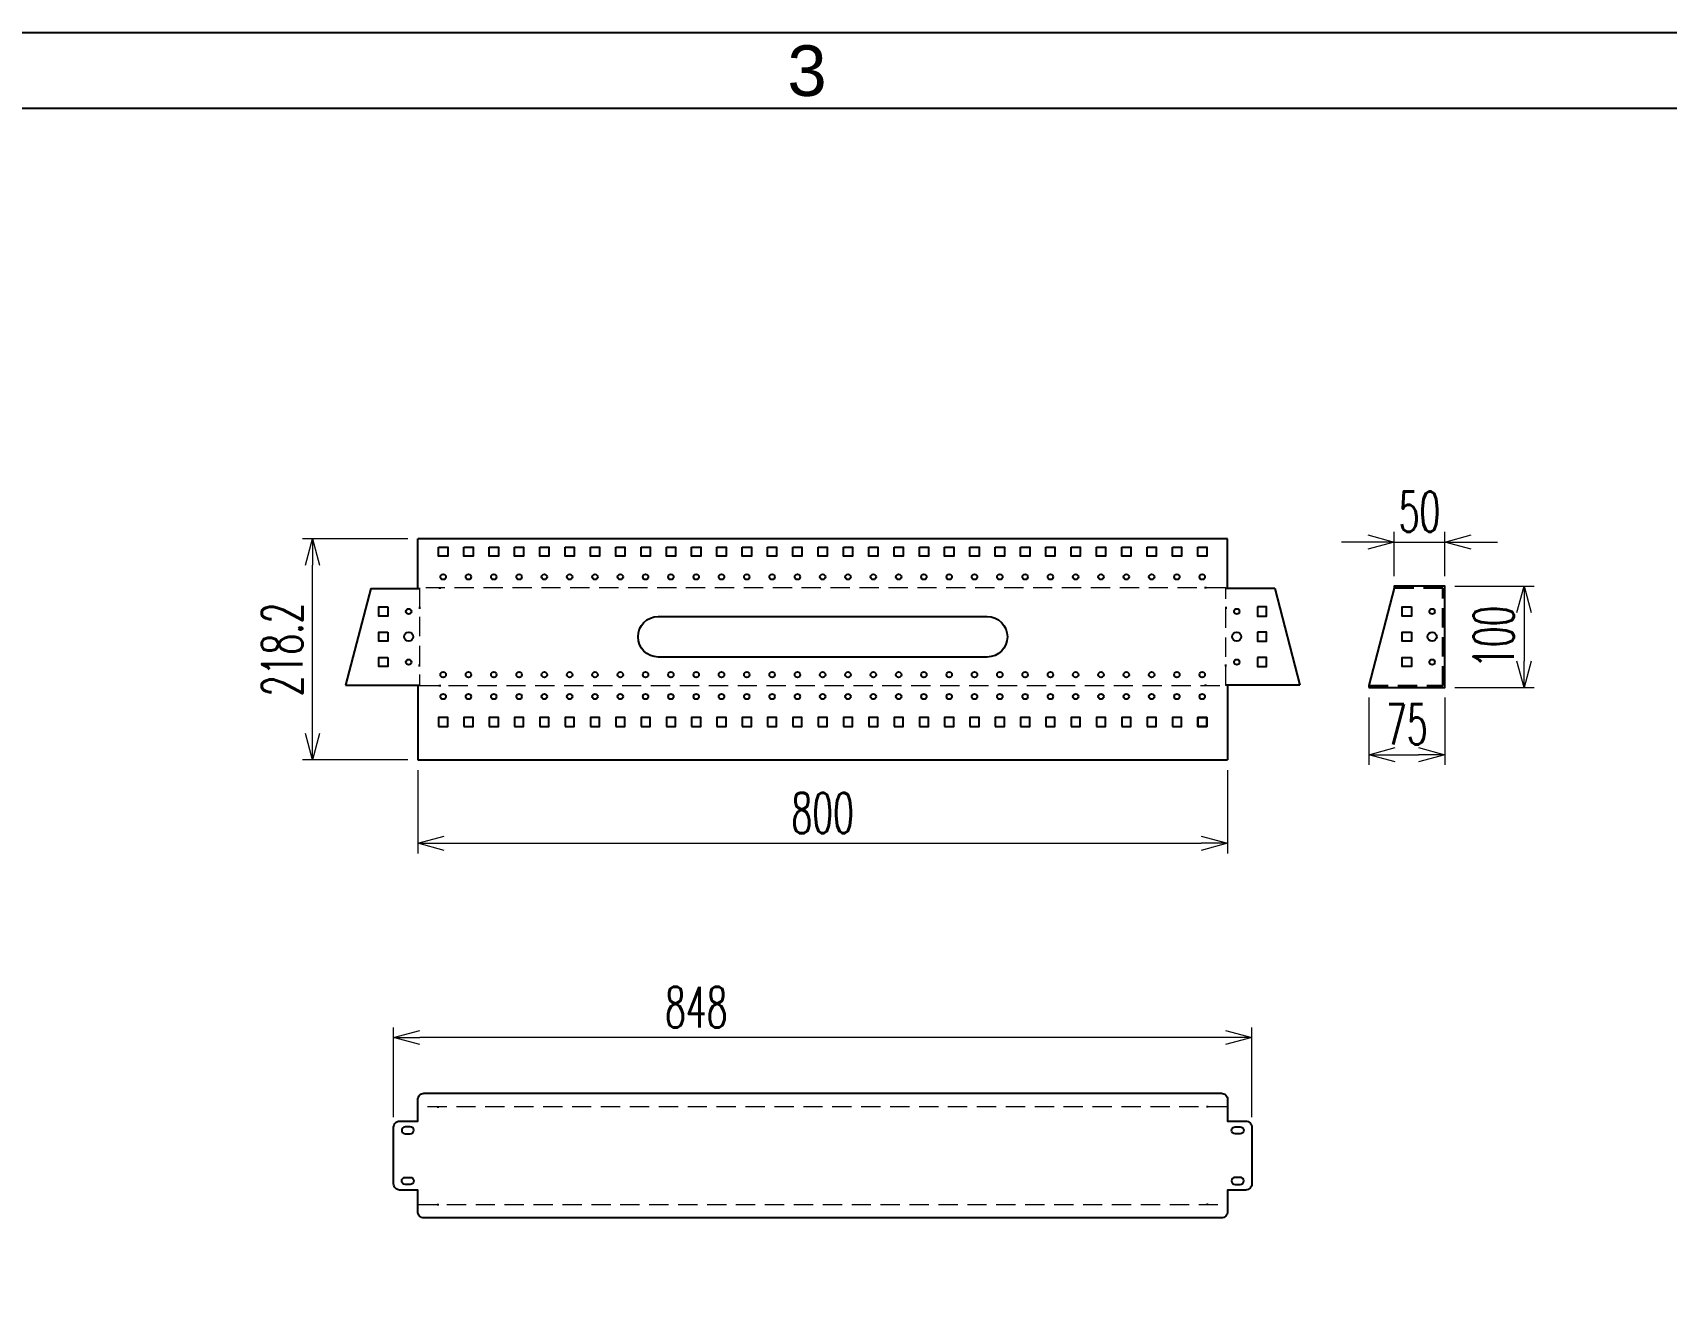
# Model space of a CAD drawing. Header units: millimetres. Extents: x 173893 to 258446, y -176540 to -123824.
# Drawn here: x 219578 to 221192, y -139576 to -138333 of the extents above; entities that cross this region are included whole.
import ezdxf
from ezdxf.enums import TextEntityAlignment as Align

# ---------------------------------------------------------------- set-up
doc = ezdxf.new("R2010")
doc.units = ezdxf.units.MM
doc.header["$LTSCALE"] = 3
doc.linetypes.add('HIDDEN', pattern=[9.525, 6.35, -3.175])
for name, color, linetype in [('@.DM. DẤU', 1, 'Continuous'), ('@.DM. NÉT CHÍNH', 7, 'Continuous'), ('@.DM. NÉT ĐỤC', 2, 'Continuous'), ('@.TEXT', 7, 'Continuous'), ('@.VISIBLE', 7, 'Continuous'), ('dim', 7, 'Continuous')]:
    doc.layers.add(name, color=color, linetype=linetype)
doc.layers.add('@.DM. KÍCH THƯỚC', color=8, linetype='Continuous', transparency=0.2)
doc.layers.add('@.DM. NÉT ĐỨT', color=8, linetype='HIDDEN', lineweight=9)
doc.styles.add('Ann_w01', font='romans.shx', dxfattribs={"width": 0.6, "bigfont": 'chineset.shx'})
doc.styles.add('Arial', font='arial.ttf')
doc.dimstyles.new('Dim 01_SC20', dxfattribs={"dimscale": 20, "dimtxt": 2, "dimasz": 1.3, "dimexe": 0.5, "dimexo": 0.5, "dimgap": 0.5, "dimtad": 1, "dimdec": 1, "dimzin": 12, "dimdsep": 46, "dimtxsty": 'Ann_w01', "dimblk": 'OPEN30', "dimcen": 1.5, "dimclrd": 6, "dimclre": 6, "dimclrt": 3, "dimadec": 1, "dimazin": 3, "dimtm": 1e-09, "dimtfac": 1, "dimtdec": 1, "dimtix": 1, "dimtmove": 0, "dimatfit": 3, "dimldrblk": 'OPEN30', "dimfxl": 1, "dimtolj": 1, "dimlwd": 0, "dimlwe": 0, "dimarcsym": 0})

# ---------------------------------------------------------------- blocks, each defined once
blk = doc.blocks.new('_Open30')
at = {"color": 0, "linetype": 'ByBlock', "lineweight": -2}
for p, q in [((-1, 0.268), (0, 0)), ((0, 0), (-1, -0.268)), ((0, 0), (-1, 0))]:
    blk.add_line(p, q, dxfattribs=at)
blk = doc.blocks.new('*D418')
at = {"layer": '@.DM. KÍCH THƯỚC', "color": 6, "lineweight": 0, "transparency": 16777216}
for p, q in [((220897.9, -138989.8), (220897.9, -139056.3)), ((220972.9, -138989.8), (220972.9, -139056.3)), ((220923.9, -139046.3), (220946.9, -139046.3))]:
    blk.add_line(p, q, dxfattribs=at)
at = {"layer": 'Defpoints', "color": 0, "transparency": 16777216}
for p in [(220897.9, -138979.8), (220972.9, -138979.8), (220972.9, -139046.3)]:
    blk.add_point(p, dxfattribs=at)
at = {"layer": '@.DM. KÍCH THƯỚC', "color": 6, "lineweight": 0, "transparency": 16777216, "xscale": 26, "yscale": 26, "zscale": 26, "rotation": 180}
blk.add_blockref('_Open30', (220897.9, -139046.3), dxfattribs=at)
at = {"layer": '@.DM. KÍCH THƯỚC', "color": 6, "lineweight": 0, "transparency": 16777216, "xscale": 26, "yscale": 26, "zscale": 26}
blk.add_blockref('_Open30', (220972.9, -139046.3), dxfattribs=at)
at = {"layer": '@.DM. KÍCH THƯỚC', "color": 3, "transparency": 16777216, "insert": (220935.4, -139016.3), "char_height": 40, "attachment_point": 5, "style": 'Ann_w01'}
blk.add_mtext('\\A1;75', dxfattribs=at)
blk = doc.blocks.new('*D419')
at = {"layer": '@.DM. KÍCH THƯỚC', "color": 6, "lineweight": 0, "transparency": 16777216}
for p, q in [((220922.9, -138869.8), (220922.9, -138826.2)), ((220972.9, -138869.8), (220972.9, -138826.2)), ((220896.9, -138836.2), (220870.9, -138836.2)), ((220922.9, -138836.2), (220972.9, -138836.2)), ((220998.9, -138836.2), (221024.9, -138836.2))]:
    blk.add_line(p, q, dxfattribs=at)
at = {"layer": 'Defpoints', "color": 0, "transparency": 16777216}
for p in [(220972.9, -138836.2), (220922.9, -138879.8), (220972.9, -138879.8)]:
    blk.add_point(p, dxfattribs=at)
at = {"layer": '@.DM. KÍCH THƯỚC', "color": 6, "lineweight": 0, "transparency": 16777216, "xscale": 26, "yscale": 26, "zscale": 26}
blk.add_blockref('_Open30', (220922.9, -138836.2), dxfattribs=at)
at = {"layer": '@.DM. KÍCH THƯỚC', "color": 6, "lineweight": 0, "transparency": 16777216, "xscale": 26, "yscale": 26, "zscale": 26, "rotation": 180}
blk.add_blockref('_Open30', (220972.9, -138836.2), dxfattribs=at)
at = {"layer": '@.DM. KÍCH THƯỚC', "color": 3, "transparency": 16777216, "insert": (220947.9, -138806.2), "char_height": 40, "attachment_point": 5, "style": 'Ann_w01'}
blk.add_mtext('\\A1;50', dxfattribs=at)
blk = doc.blocks.new('*D420')
at = {"layer": '@.DM. KÍCH THƯỚC', "color": 6, "lineweight": 0, "transparency": 16777216}
for p, q in [((220982.9, -138879.8), (221061.2, -138879.8)), ((221051.2, -138905.8), (221051.2, -138953.8)), ((220982.9, -138979.8), (221061.2, -138979.8))]:
    blk.add_line(p, q, dxfattribs=at)
at = {"layer": 'Defpoints', "color": 0, "transparency": 16777216}
for p in [(220972.9, -138879.8), (220972.9, -138979.8), (221051.2, -138979.8)]:
    blk.add_point(p, dxfattribs=at)
at = {"layer": '@.DM. KÍCH THƯỚC', "color": 6, "lineweight": 0, "transparency": 16777216, "xscale": 26, "yscale": 26, "zscale": 26}
for p, rotation in [((221051.2, -138879.8), 90), ((221051.2, -138979.8), 270)]:
    blk.add_blockref('_Open30', p, dxfattribs=dict(at, rotation=rotation))
at = {"layer": '@.DM. KÍCH THƯỚC', "color": 3, "transparency": 16777216, "insert": (221021.2, -138929.8), "char_height": 40, "attachment_point": 5, "rotation": 90, "style": 'Ann_w01'}
blk.add_mtext('\\A1;100', dxfattribs=at)
blk = doc.blocks.new('*D421')
at = {"layer": '@.DM. KÍCH THƯỚC', "color": 6, "lineweight": 0, "transparency": 16777216}
for p, q in [((219948.2, -138833.2), (219844.1, -138833.2)), ((219854.1, -139025.4), (219854.1, -138859.2)), ((219948.2, -139051.4), (219844.1, -139051.4))]:
    blk.add_line(p, q, dxfattribs=at)
at = {"layer": 'Defpoints', "color": 0, "transparency": 16777216}
for p in [(219854.1, -138833.2), (219958.2, -138833.2), (219958.2, -139051.4)]:
    blk.add_point(p, dxfattribs=at)
at = {"layer": '@.DM. KÍCH THƯỚC', "color": 6, "lineweight": 0, "transparency": 16777216, "xscale": 26, "yscale": 26, "zscale": 26}
for p, rotation in [((219854.1, -138833.2), 90), ((219854.1, -139051.4), 270)]:
    blk.add_blockref('_Open30', p, dxfattribs=dict(at, rotation=rotation))
at = {"layer": '@.DM. KÍCH THƯỚC', "color": 3, "transparency": 16777216, "insert": (219824.1, -138942.3), "char_height": 40, "attachment_point": 5, "rotation": 90, "style": 'Ann_w01'}
blk.add_mtext('\\A1;218.2', dxfattribs=at)
blk = doc.blocks.new('*D466')
at = {"layer": '@.DM. KÍCH THƯỚC', "color": 6, "lineweight": 0, "transparency": 16777216}
for p, q in [((219934.2, -139404.3), (219934.2, -139315.6)), ((220782.2, -139404.3), (220782.2, -139315.6)), ((220756.2, -139325.6), (219960.2, -139325.6))]:
    blk.add_line(p, q, dxfattribs=at)
at = {"layer": 'Defpoints', "color": 0, "transparency": 16777216}
for p in [(219934.2, -139325.6), (219934.2, -139414.3), (220782.2, -139414.3)]:
    blk.add_point(p, dxfattribs=at)
at = {"layer": '@.DM. KÍCH THƯỚC', "color": 6, "lineweight": 0, "transparency": 16777216, "xscale": 26, "yscale": 26, "zscale": 26, "rotation": 180}
blk.add_blockref('_Open30', (219934.2, -139325.6), dxfattribs=at)
at = {"layer": '@.DM. KÍCH THƯỚC', "color": 6, "lineweight": 0, "transparency": 16777216, "xscale": 26, "yscale": 26, "zscale": 26}
blk.add_blockref('_Open30', (220782.2, -139325.6), dxfattribs=at)
at = {"layer": '@.DM. KÍCH THƯỚC', "color": 3, "transparency": 16777216, "insert": (220202.4, -139275.6), "char_height": 40, "attachment_point": 1, "style": 'Ann_w01'}
blk.add_mtext('\\A1;848', dxfattribs=at)
blk = doc.blocks.new('*D467')
at = {"layer": 'Defpoints', "color": 0, "transparency": 16777216}
for p in [(219958.2, -139051.4), (220758.2, -139051.4), (220758.2, -139133.8)]:
    blk.add_point(p, dxfattribs=at)
at = {"layer": 'dim', "color": 6, "lineweight": 0, "transparency": 16777216}
for p, q in [((219958.2, -139061.4), (219958.2, -139143.8)), ((220758.2, -139061.4), (220758.2, -139143.8)), ((219984.2, -139133.8), (220732.2, -139133.8))]:
    blk.add_line(p, q, dxfattribs=at)
at = {"layer": 'dim', "color": 6, "lineweight": 0, "transparency": 16777216, "xscale": 26, "yscale": 26, "zscale": 26, "rotation": 180}
blk.add_blockref('_Open30', (219958.2, -139133.8), dxfattribs=at)
at = {"layer": 'dim', "color": 6, "lineweight": 0, "transparency": 16777216, "xscale": 26, "yscale": 26, "zscale": 26}
blk.add_blockref('_Open30', (220758.2, -139133.8), dxfattribs=at)
at = {"layer": 'dim', "color": 3, "transparency": 16777216, "insert": (220358.2, -139103.8), "char_height": 40, "attachment_point": 5, "style": 'Ann_w01'}
blk.add_mtext('\\A1;800', dxfattribs=at)
blk = doc.blocks.new('KHUNG BAN VE (Made by Tung)')
at = {"layer": '@.VISIBLE', "color": 8}
for points in [[(0, 0), (297, 0), (297, 210), (0, 210)], [(3, 3), (294, 3), (294, 207), (3, 207)]]:
    blk.add_lwpolyline(points, close=True, dxfattribs=at)
at = {"layer": '@.TEXT', "color": 1, "style": 'Arial'}
blk.add_text('3', height=2, dxfattribs=at).set_placement((184.875, 208.5), align=Align.MIDDLE_CENTER)
for tag, height, p in [('DESIGNER_NAME', 2, (38, 15.5)), ('PROJECT_CODE', 2, (258.5, 15.5)), ('SCALE', 2, (289, 15.5)), ('APPROVED_NAME', 2, (38, 10.5)), ('CUSTOMER_NAME', 2, (258.5, 10.5)), ('PAGE', 2, (289, 10.5)), ('DRAWING_NAME', 4, (173, 8)), ('TOTAL', 2, (289, 5.5))]:
    blk.add_attdef(tag, text='', height=height, dxfattribs=at).set_placement(p, align=Align.MIDDLE_CENTER)

msp = doc.modelspace()

# ---------------------------------------------------------------- linework, layer by layer
at = {"layer": '@.DM. DẤU'}
for p, q in [((219977.34, -139394.03), (219978.84, -139394.03)), ((220739.1, -139394.03), (220737.6, -139394.03)), ((219977.34, -139490.55), (219978.84, -139490.55)), ((220739.1, -139490.55), (220737.6, -139490.55))]:
    msp.add_line(p, q, dxfattribs=at)
at = {"layer": '@.DM. NÉT CHÍNH'}
for p, q in [((220758.22, -138833.18), (219958.22, -138833.18)), ((219911.62, -138881.98), (219886.62, -138977.58)), ((219958.22, -138881.98), (219959.92, -138881.98)), ((220758.22, -138881.98), (220756.52, -138881.98)), ((220804.82, -138881.98), (220829.82, -138977.58)), ((219958.22, -138977.58), (219959.92, -138977.58)), ((220758.22, -138977.58), (220756.52, -138977.58)), ((219958.22, -139051.38), (220758.22, -139051.38))]:
    msp.add_line(p, q, dxfattribs=at)
at = {"layer": '@.DM. NÉT CHÍNH', "color": 1}
for p, q in [((219978.92, -138881.48), (219980.92, -138881.48)), ((220737.52, -138881.48), (220735.52, -138881.48)), ((219959.92, -138900.31), (219959.92, -138902.31)), ((220756.52, -138900.31), (220756.52, -138902.31)), ((219959.92, -138959.26), (219959.92, -138957.26)), ((220756.52, -138959.26), (220756.52, -138957.26)), ((219978.92, -138978.08), (219980.92, -138978.08)), ((220737.52, -138978.08), (220735.52, -138978.08))]:
    msp.add_line(p, q, dxfattribs=at)
at = {"layer": '@.DM. NÉT CHÍNH'}
for points in [[(219911.62, -138881.98), (219958.22, -138881.98), (219958.22, -138833.18)], [(220804.82, -138881.98), (220758.22, -138881.98), (220758.22, -138833.18)], [(219886.62, -138977.58), (219958.22, -138977.58), (219958.22, -139051.38)], [(220829.82, -138977.58), (220758.22, -138977.58), (220758.22, -139051.38)]]:
    msp.add_lwpolyline(points, dxfattribs=at)
at = {"layer": '@.DM. NÉT CHÍNH', "color": 2}
for points in [[(219978.72, -138841.18), (219987.72, -138841.18), (219987.72, -138850.18), (219978.72, -138850.18)], [(220003.72, -138841.18), (220012.72, -138841.18), (220012.72, -138850.18), (220003.72, -138850.18)], [(220028.72, -138841.18), (220037.72, -138841.18), (220037.72, -138850.18), (220028.72, -138850.18)], [(220053.72, -138841.18), (220062.72, -138841.18), (220062.72, -138850.18), (220053.72, -138850.18)], [(220078.72, -138841.18), (220087.72, -138841.18), (220087.72, -138850.18), (220078.72, -138850.18)], [(220103.72, -138841.18), (220112.72, -138841.18), (220112.72, -138850.18), (220103.72, -138850.18)], [(220128.72, -138841.18), (220137.72, -138841.18), (220137.72, -138850.18), (220128.72, -138850.18)], [(220153.72, -138841.18), (220162.72, -138841.18), (220162.72, -138850.18), (220153.72, -138850.18)], [(220178.72, -138841.18), (220187.72, -138841.18), (220187.72, -138850.18), (220178.72, -138850.18)], [(220203.72, -138841.18), (220212.72, -138841.18), (220212.72, -138850.18), (220203.72, -138850.18)], [(220228.72, -138841.18), (220237.72, -138841.18), (220237.72, -138850.18), (220228.72, -138850.18)], [(220253.72, -138841.18), (220262.72, -138841.18), (220262.72, -138850.18), (220253.72, -138850.18)], [(220278.72, -138841.18), (220287.72, -138841.18), (220287.72, -138850.18), (220278.72, -138850.18)], [(220303.72, -138841.18), (220312.72, -138841.18), (220312.72, -138850.18), (220303.72, -138850.18)], [(220328.72, -138841.18), (220337.72, -138841.18), (220337.72, -138850.18), (220328.72, -138850.18)], [(220353.72, -138841.18), (220362.72, -138841.18), (220362.72, -138850.18), (220353.72, -138850.18)], [(220378.72, -138841.18), (220387.72, -138841.18), (220387.72, -138850.18), (220378.72, -138850.18)], [(220403.72, -138841.18), (220412.72, -138841.18), (220412.72, -138850.18), (220403.72, -138850.18)], [(220428.72, -138841.18), (220437.72, -138841.18), (220437.72, -138850.18), (220428.72, -138850.18)], [(220453.72, -138841.18), (220462.72, -138841.18), (220462.72, -138850.18), (220453.72, -138850.18)], [(220478.72, -138841.18), (220487.72, -138841.18), (220487.72, -138850.18), (220478.72, -138850.18)], [(220503.72, -138841.18), (220512.72, -138841.18), (220512.72, -138850.18), (220503.72, -138850.18)], [(220528.72, -138841.18), (220537.72, -138841.18), (220537.72, -138850.18), (220528.72, -138850.18)], [(220553.72, -138841.18), (220562.72, -138841.18), (220562.72, -138850.18), (220553.72, -138850.18)], [(220578.72, -138841.18), (220587.72, -138841.18), (220587.72, -138850.18), (220578.72, -138850.18)], [(220603.72, -138841.18), (220612.72, -138841.18), (220612.72, -138850.18), (220603.72, -138850.18)], [(220628.72, -138841.18), (220637.72, -138841.18), (220637.72, -138850.18), (220628.72, -138850.18)], [(220653.72, -138841.18), (220662.72, -138841.18), (220662.72, -138850.18), (220653.72, -138850.18)], [(220678.72, -138841.18), (220687.72, -138841.18), (220687.72, -138850.18), (220678.72, -138850.18)], [(220703.72, -138841.18), (220712.72, -138841.18), (220712.72, -138850.18), (220703.72, -138850.18)], [(220728.72, -138841.18), (220737.72, -138841.18), (220737.72, -138850.18), (220728.72, -138850.18)], [(219978.72, -139018.38), (219987.72, -139018.38), (219987.72, -139009.38), (219978.72, -139009.38)], [(220003.72, -139018.38), (220012.72, -139018.38), (220012.72, -139009.38), (220003.72, -139009.38)], [(220028.72, -139018.38), (220037.72, -139018.38), (220037.72, -139009.38), (220028.72, -139009.38)], [(220053.72, -139018.38), (220062.72, -139018.38), (220062.72, -139009.38), (220053.72, -139009.38)], [(220078.72, -139018.38), (220087.72, -139018.38), (220087.72, -139009.38), (220078.72, -139009.38)], [(220103.72, -139018.38), (220112.72, -139018.38), (220112.72, -139009.38), (220103.72, -139009.38)], [(220128.72, -139018.38), (220137.72, -139018.38), (220137.72, -139009.38), (220128.72, -139009.38)], [(220153.72, -139018.38), (220162.72, -139018.38), (220162.72, -139009.38), (220153.72, -139009.38)], [(220178.72, -139018.38), (220187.72, -139018.38), (220187.72, -139009.38), (220178.72, -139009.38)], [(220203.72, -139018.38), (220212.72, -139018.38), (220212.72, -139009.38), (220203.72, -139009.38)], [(220228.72, -139018.38), (220237.72, -139018.38), (220237.72, -139009.38), (220228.72, -139009.38)], [(220253.72, -139018.38), (220262.72, -139018.38), (220262.72, -139009.38), (220253.72, -139009.38)], [(220278.72, -139018.38), (220287.72, -139018.38), (220287.72, -139009.38), (220278.72, -139009.38)], [(220303.72, -139018.38), (220312.72, -139018.38), (220312.72, -139009.38), (220303.72, -139009.38)], [(220328.72, -139018.38), (220337.72, -139018.38), (220337.72, -139009.38), (220328.72, -139009.38)], [(220353.72, -139018.38), (220362.72, -139018.38), (220362.72, -139009.38), (220353.72, -139009.38)], [(220378.72, -139018.38), (220387.72, -139018.38), (220387.72, -139009.38), (220378.72, -139009.38)], [(220403.72, -139018.38), (220412.72, -139018.38), (220412.72, -139009.38), (220403.72, -139009.38)], [(220428.72, -139018.38), (220437.72, -139018.38), (220437.72, -139009.38), (220428.72, -139009.38)], [(220453.72, -139018.38), (220462.72, -139018.38), (220462.72, -139009.38), (220453.72, -139009.38)], [(220478.72, -139018.38), (220487.72, -139018.38), (220487.72, -139009.38), (220478.72, -139009.38)], [(220503.72, -139018.38), (220512.72, -139018.38), (220512.72, -139009.38), (220503.72, -139009.38)], [(220528.72, -139018.38), (220537.72, -139018.38), (220537.72, -139009.38), (220528.72, -139009.38)], [(220553.72, -139018.38), (220562.72, -139018.38), (220562.72, -139009.38), (220553.72, -139009.38)], [(220578.72, -139018.38), (220587.72, -139018.38), (220587.72, -139009.38), (220578.72, -139009.38)], [(220603.72, -139018.38), (220612.72, -139018.38), (220612.72, -139009.38), (220603.72, -139009.38)], [(220628.72, -139018.38), (220637.72, -139018.38), (220637.72, -139009.38), (220628.72, -139009.38)], [(220653.72, -139018.38), (220662.72, -139018.38), (220662.72, -139009.38), (220653.72, -139009.38)], [(220678.72, -139018.38), (220687.72, -139018.38), (220687.72, -139009.38), (220678.72, -139009.38)], [(220703.72, -139018.38), (220712.72, -139018.38), (220712.72, -139009.38), (220703.72, -139009.38)], [(220737.72, -139018.38), (220728.72, -139018.38), (220728.72, -139009.38), (220737.72, -139009.38)], [(220728.72, -139018.38), (220737.72, -139018.38), (220737.72, -139009.38), (220728.72, -139009.38)]]:
    msp.add_lwpolyline(points, close=True, dxfattribs=at)
at = {"layer": '@.DM. NÉT CHÍNH'}
msp.add_lwpolyline([(220897.86, -138979.78), (220972.86, -138979.78), (220972.86, -138879.78), (220922.86, -138879.78), (220922.86, -138881.78), (220897.86, -138977.78)], close=True, dxfattribs=at)
at = {"layer": '@.DM. NÉT CHÍNH', "linetype": 'HIDDEN'}
msp.add_lwpolyline([(220897.86, -138977.78), (220970.86, -138977.78), (220970.86, -138881.78), (220922.86, -138881.78)], dxfattribs=at)
at = {"layer": '@.DM. NÉT CHÍNH'}
for points in [[(219958.22, -139386.77, -0.4142136), (219964.22, -139380.77), (220752.22, -139380.77, -0.4142136), (220758.22, -139386.77), (220758.22, -139408.29), (220776.22, -139408.29, -0.4142136), (220782.22, -139414.29), (220782.22, -139470.29, -0.4142136), (220776.22, -139476.29), (220758.22, -139476.29), (220758.22, -139497.82)], [(220758.22, -139497.82, -0.4142136), (220752.22, -139503.82), (219964.22, -139503.82, -0.4142136), (219958.22, -139497.82), (219958.22, -139476.29), (219940.22, -139476.29, -0.4142136), (219934.22, -139470.29), (219934.22, -139414.29, -0.4142136), (219940.22, -139408.29), (219958.22, -139408.29), (219958.22, -139386.77)]]:
    msp.add_lwpolyline(points, format="xyb", dxfattribs=at)
at = {"layer": '@.DM. NÉT CHÍNH', "color": 2}
for centre in [(219983.22, -138870.68), (220008.22, -138870.68), (220033.22, -138870.68), (220058.22, -138870.68), (220083.22, -138870.68), (220108.22, -138870.68), (220133.22, -138870.68), (220158.22, -138870.68), (220183.22, -138870.68), (220208.22, -138870.68), (220233.22, -138870.68), (220258.22, -138870.68), (220283.22, -138870.68), (220308.22, -138870.68), (220333.22, -138870.68), (220358.22, -138870.68), (220383.22, -138870.68), (220408.22, -138870.68), (220433.22, -138870.68), (220458.22, -138870.68), (220483.22, -138870.68), (220508.22, -138870.68), (220533.22, -138870.68), (220558.22, -138870.68), (220583.22, -138870.68), (220608.22, -138870.68), (220633.22, -138870.68), (220658.22, -138870.68), (220683.22, -138870.68), (220708.22, -138870.68), (220733.22, -138870.68), (219983.22, -138967.28), (220008.22, -138967.28), (220033.22, -138967.28), (220058.22, -138967.28), (220083.22, -138967.28), (220108.22, -138967.28), (220133.22, -138967.28), (220158.22, -138967.28), (220183.22, -138967.28), (220208.22, -138967.28), (220233.22, -138967.28), (220258.22, -138967.28), (220283.22, -138967.28), (220308.22, -138967.28), (220333.22, -138967.28), (220358.22, -138967.28), (220383.22, -138967.28), (220408.22, -138967.28), (220433.22, -138967.28), (220458.22, -138967.28), (220483.22, -138967.28), (220508.22, -138967.28), (220533.22, -138967.28), (220558.22, -138967.28), (220583.22, -138967.28), (220608.22, -138967.28), (220633.22, -138967.28), (220658.22, -138967.28), (220683.22, -138967.28), (220708.22, -138967.28), (220733.22, -138967.28), (219983.22, -138988.88), (220008.22, -138988.88), (220033.22, -138988.88), (220058.22, -138988.88), (220083.22, -138988.88), (220108.22, -138988.88), (220133.22, -138988.88), (220158.22, -138988.88), (220183.22, -138988.88), (220208.22, -138988.88), (220233.22, -138988.88), (220258.22, -138988.88), (220283.22, -138988.88), (220308.22, -138988.88), (220333.22, -138988.88), (220358.22, -138988.88), (220383.22, -138988.88), (220408.22, -138988.88), (220433.22, -138988.88), (220458.22, -138988.88), (220483.22, -138988.88), (220508.22, -138988.88), (220533.22, -138988.88), (220558.22, -138988.88), (220583.22, -138988.88), (220608.22, -138988.88), (220633.22, -138988.88), (220658.22, -138988.88), (220683.22, -138988.88), (220708.22, -138988.88), (220733.22, -138988.88)]:
    msp.add_circle(centre, 2.7, dxfattribs=at)
at = {"layer": '@.DM. NÉT ĐỤC'}
for points in [[(219928.62, -138900.28), (219928.62, -138909.28), (219919.62, -138909.28), (219919.62, -138900.28)], [(220787.82, -138900.28), (220787.82, -138909.28), (220796.82, -138909.28), (220796.82, -138900.28)], [(220939.86, -138900.28), (220939.86, -138909.28), (220930.86, -138909.28), (220930.86, -138900.28)], [(219928.62, -138925.28), (219928.62, -138934.28), (219919.62, -138934.28), (219919.62, -138925.28)], [(220787.82, -138925.28), (220787.82, -138934.28), (220796.82, -138934.28), (220796.82, -138925.28)], [(220939.86, -138925.28), (220939.86, -138934.28), (220930.86, -138934.28), (220930.86, -138925.28)], [(219928.62, -138950.28), (219928.62, -138959.28), (219919.62, -138959.28), (219919.62, -138950.28)], [(220787.82, -138950.28), (220787.82, -138959.28), (220796.82, -138959.28), (220796.82, -138950.28)], [(220939.86, -138950.28), (220939.86, -138959.28), (220930.86, -138959.28), (220930.86, -138950.28)]]:
    msp.add_lwpolyline(points, close=True, dxfattribs=at)
for points in [[(220520.72, -138949.78), (220195.72, -138949.78, -1), (220195.72, -138909.78), (220520.72, -138909.78, -1)], [(219945.72, -139420.79), (219950.72, -139420.79, 1), (219950.72, -139413.79), (219945.72, -139413.79, 1)], [(220770.72, -139420.79), (220765.72, -139420.79, -1), (220765.72, -139413.79), (220770.72, -139413.79, -1)], [(219945.72, -139463.79), (219950.72, -139463.79, -1), (219950.72, -139470.79), (219945.72, -139470.79, -1)], [(220770.72, -139463.79), (220765.72, -139463.79, 1), (220765.72, -139470.79), (220770.72, -139470.79, 1)]]:
    msp.add_lwpolyline(points, format="xyb", close=True, dxfattribs=at)
for centre, radius in [((219949.12, -138904.78), 2.7), ((220767.32, -138904.78), 2.7), ((220960.36, -138904.78), 2.7), ((219949.12, -138929.78), 4.5), ((220767.32, -138929.78), 4.5), ((220960.36, -138929.78), 4.5), ((219949.12, -138954.78), 2.7), ((220767.32, -138954.78), 2.7), ((220960.36, -138954.78), 2.7)]:
    msp.add_circle(centre, radius, dxfattribs=at)
at = {"layer": '@.DM. NÉT ĐỨT', "linetype": 'HIDDEN'}
for p, q in [((220756.52, -138881.48), (219959.92, -138881.48)), ((219959.92, -138881.48), (219959.92, -138978.08)), ((220756.52, -138978.08), (220756.52, -138881.48)), ((219959.92, -138978.08), (220756.52, -138978.08))]:
    msp.add_line(p, q, dxfattribs=at)
at = {"layer": '@.DM. NÉT ĐỨT'}
for p, q in [((220758.22, -139394.03), (219958.22, -139394.03)), ((219958.22, -139490.55), (220758.22, -139490.55))]:
    msp.add_line(p, q, dxfattribs=at)

# ---------------------------------------------------------------- block references
at = {"layer": '@.VISIBLE', "xscale": 25, "yscale": 25, "zscale": 25}
msp.add_blockref('KHUNG BAN VE (Made by Tung)', (215720.85, -143583.06), dxfattribs=at)

# ---------------------------------------------------------------- dimensions: what is measured, and where the dimension line sits
at = {"layer": '@.DM. KÍCH THƯỚC'}
for base, p1, p2, picture, middle in [((220972.86, -138836.24), (220922.86, -138879.78), (220972.86, -138879.78), '*D419', (220947.86, -138806.24)), ((220972.86, -139046.26), (220897.86, -138979.78), (220972.86, -138979.78), '*D418', (220935.36, -139016.26))]:
    dim = msp.add_linear_dim(base=base, p1=p1, p2=p2, dimstyle='Dim 01_SC20', dxfattribs=at)
    dim.commit()
    dim.dimension.update_dxf_attribs({"geometry": picture, "text_midpoint": middle})
for base, p1, p2, picture, middle in [((219854.09, -138833.18), (219958.22, -139051.38), (219958.22, -138833.18), '*D421', (219824.09, -138942.28)), ((221051.25, -138979.78), (220972.86, -138879.78), (220972.86, -138979.78), '*D420', (221021.25, -138929.78))]:
    dim = msp.add_linear_dim(base=base, p1=p1, p2=p2, angle=90, dimstyle='Dim 01_SC20', dxfattribs=at)
    dim.commit()
    dim.dimension.update_dxf_attribs({"geometry": picture, "text_midpoint": middle})
dim = msp.add_linear_dim(base=(219934.22, -139325.56), p1=(220782.22, -139414.29), p2=(219934.22, -139414.29), angle=180, dimstyle='Dim 01_SC20', dxfattribs=at)
dim.commit()
dim.dimension.update_dxf_attribs({"geometry": '*D466', "text_midpoint": (220233.22, -139325.56), "dimtype": 160})
at = {"layer": 'dim'}
dim = msp.add_linear_dim(base=(220758.22, -139133.85), p1=(219958.22, -139051.38), p2=(220758.22, -139051.38), dimstyle='Dim 01_SC20', dxfattribs=at)
dim.commit()
dim.dimension.update_dxf_attribs({"geometry": '*D467', "text_midpoint": (220358.22, -139103.85)})

doc.saveas('drawing.dxf')
